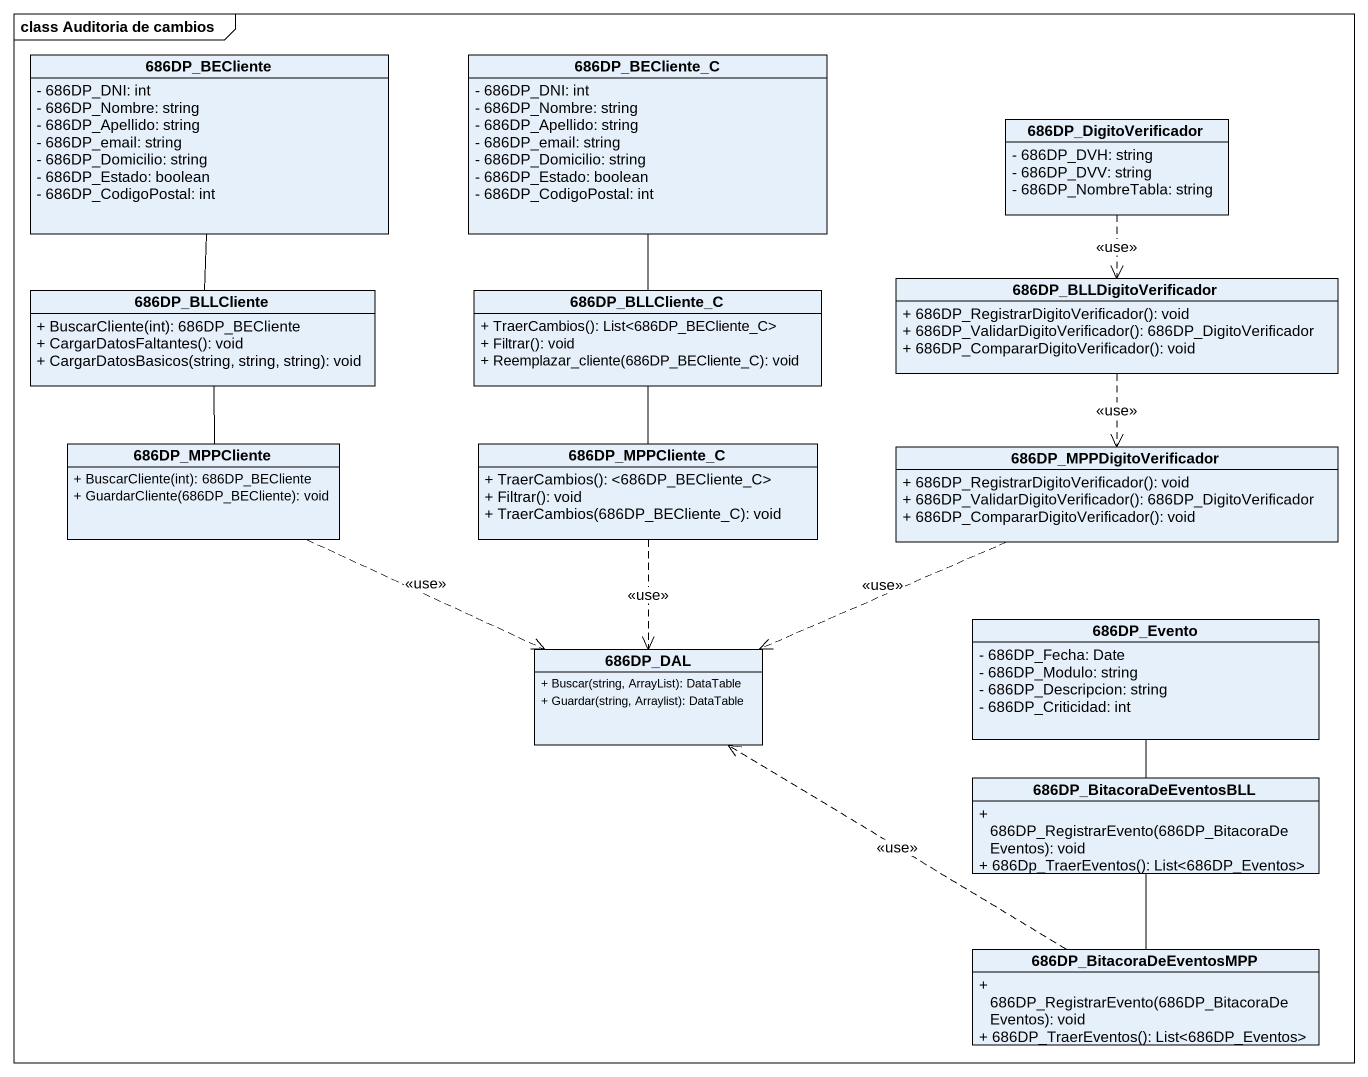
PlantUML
@startuml
mainframe class Auditoria de cambios
hide circle
hide empty members
skinparam classAttributeIconSize 0
class "686DP_BECliente" as c686DP_BECliente {
  - 686DP_DNI: int
  - 686DP_Nombre: string
  - 686DP_Apellido: string
  - 686DP_email: string
  - 686DP_Domicilio: string
  - 686DP_Estado: boolean
  - 686DP_CodigoPostal: int
}
class "686DP_BECliente_C" as c686DP_BECliente_C {
  - 686DP_DNI: int
  - 686DP_Nombre: string
  - 686DP_Apellido: string
  - 686DP_email: string
  - 686DP_Domicilio: string
  - 686DP_Estado: boolean
  - 686DP_CodigoPostal: int
}
class "686DP_DigitoVerificador" as c686DP_DigitoVerificador {
  - 686DP_DVH: string
  - 686DP_DVV: string
  - 686DP_NombreTabla: string
}
class "686DP_BLLCliente" as c686DP_BLLCliente {
  + BuscarCliente(int): 686DP_BECliente
  + CargarDatosFaltantes(): void
  + CargarDatosBasicos(string, string, string): void
}
class "686DP_BLLCliente_C" as c686DP_BLLCliente_C {
  + TraerCambios(): List<686DP_BECliente_C>
  + Filtrar(): void
  + Reemplazar_cliente(686DP_BECliente_C): void
}
class "686DP_BLLDigitoVerificador" as c686DP_BLLDigitoVerificador {
  + 686DP_RegistrarDigitoVerificador(): void
  + 686DP_ValidarDigitoVerificador(): 686DP_DigitoVerificador
  + 686DP_CompararDigitoVerificador(): void
}
class "686DP_MPPCliente" as c686DP_MPPCliente {
  + BuscarCliente(int): 686DP_BECliente
  + GuardarCliente(686DP_BECliente): void
}
class "686DP_MPPCliente_C" as c686DP_MPPCliente_C {
  + TraerCambios(): <686DP_BECliente_C>
  + Filtrar(): void
  + TraerCambios(686DP_BECliente_C): void
}
class "686DP_MPPDigitoVerificador" as c686DP_MPPDigitoVerificador {
  + 686DP_RegistrarDigitoVerificador(): void
  + 686DP_ValidarDigitoVerificador(): 686DP_DigitoVerificador
  + 686DP_CompararDigitoVerificador(): void
}
class "686DP_Evento" as c686DP_Evento {
  - 686DP_Fecha: Date
  - 686DP_Modulo: string
  - 686DP_Descripcion: string
  - 686DP_Criticidad: int
}
class "686DP_DAL" as c686DP_DAL {
  + Buscar(string, ArrayList): DataTable
  + Guardar(string, Arraylist): DataTable
}
class "686DP_BitacoraDeEventosBLL" as c686DP_BitacoraDeEventosBLL {
  + 686DP_RegistrarEvento(686DP_BitacoraDeEventos): void
  + 686Dp_TraerEventos(): List<686DP_Eventos>
}
class "686DP_BitacoraDeEventosMPP" as c686DP_BitacoraDeEventosMPP {
  + 686DP_RegistrarEvento(686DP_BitacoraDeEventos): void
  + 686DP_TraerEventos(): List<686DP_Eventos>
}
c686DP_BECliente -- c686DP_BLLCliente
c686DP_BECliente_C -- c686DP_BLLCliente_C
c686DP_DigitoVerificador ..> c686DP_BLLDigitoVerificador : <<use>>
c686DP_BLLCliente -- c686DP_MPPCliente
c686DP_BLLCliente_C -- c686DP_MPPCliente_C
c686DP_BLLDigitoVerificador ..> c686DP_MPPDigitoVerificador : <<use>>
c686DP_MPPCliente .right.> c686DP_DAL : <<use>>
c686DP_MPPCliente_C ..> c686DP_DAL : <<use>>
c686DP_MPPDigitoVerificador .left.> c686DP_DAL : <<use>>
c686DP_Evento -- c686DP_BitacoraDeEventosBLL
c686DP_BitacoraDeEventosBLL -- c686DP_BitacoraDeEventosMPP
c686DP_BitacoraDeEventosMPP .up.> c686DP_DAL : <<use>>
@enduml
